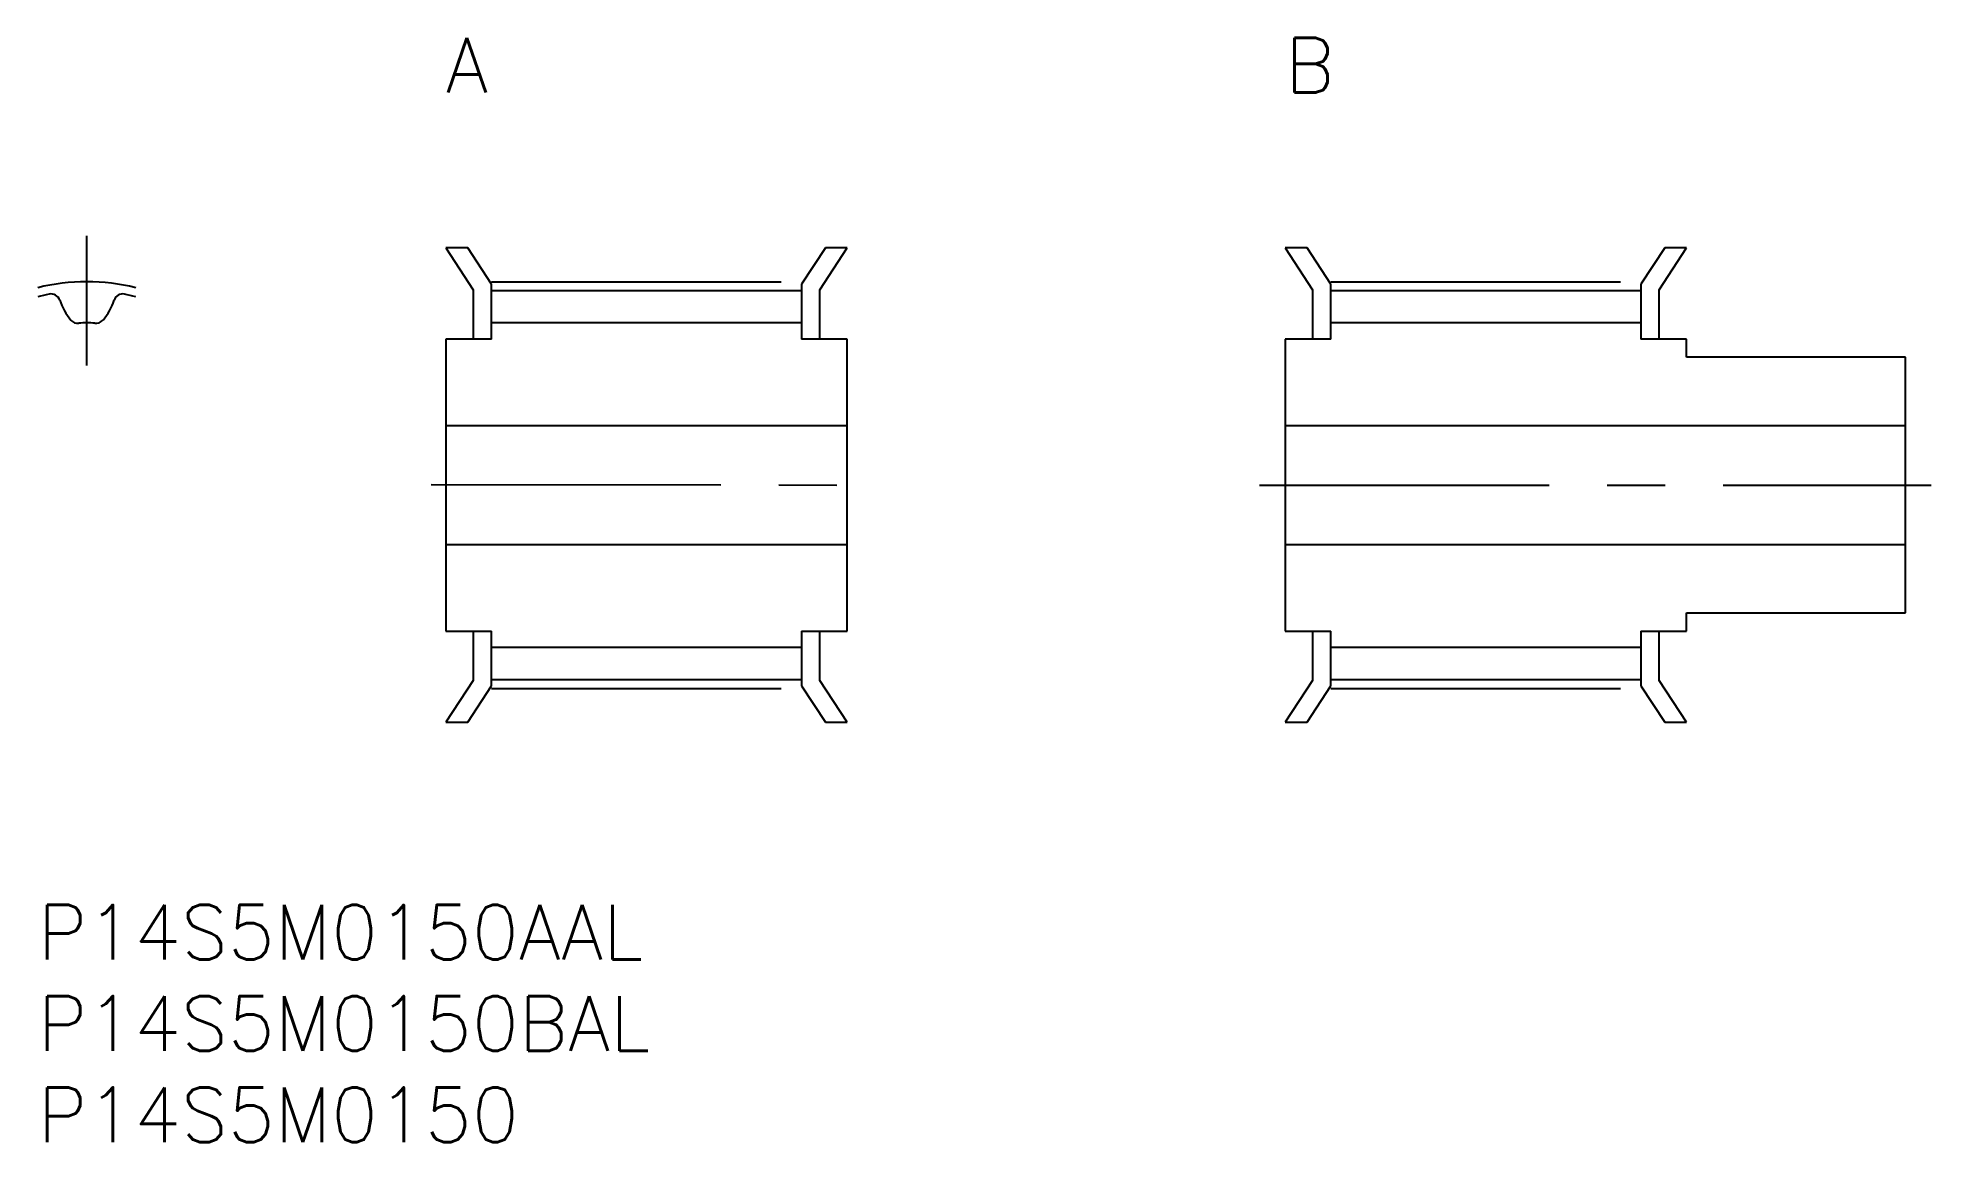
# Model space of a CAD drawing. Extents: x 0 to 104, y -13 to 48.
import ezdxf

# ---------------------------------------------------------------- set-up
doc = ezdxf.new("R2010")
doc.units = 0
doc.header["$LTSCALE"] = 0.5
doc.linetypes.add('CENTER', pattern=[50.8, 31.75, -6.35, 6.35, -6.35])
for name, color, linetype in [('MSM_CENTER', 1, 'CENTER'), ('MSM_CONTINUOUS', 7, 'CONTINUOUS'), ('MSM_PART_NUMBER', 7, 'CONTINUOUS')]:
    doc.layers.add(name, color=color, linetype=linetype)
doc.styles.get("Standard").update_dxf_attribs({"font": 'txt.shx', "height": 1, "bigfont": 'bigfont.shx'})

# ---------------------------------------------------------------- blocks, each defined once
blk = doc.blocks.new('*U35')
at = {"layer": 'MSM_PART_NUMBER'}
blk.add_text('P14S5M0150AAL', height=3, dxfattribs=at).set_placement((0, -3))
blk = doc.blocks.new('*U36')
at = {"layer": 'MSM_PART_NUMBER'}
blk.add_text('P14S5M0150BAL', height=3, dxfattribs=at).set_placement((0, -8))
blk = doc.blocks.new('*U37')
at = {"layer": 'MSM_PART_NUMBER'}
blk.add_text('P14S5M0150', height=3, dxfattribs=at).set_placement((0, -13))
blk = doc.blocks.new('*U38')
at = {"layer": 'MSM_PART_NUMBER'}
blk.add_text('A', height=3, dxfattribs=at).set_placement((22.36, 44.5))
blk = doc.blocks.new('*U39')
at = {"layer": 'MSM_PART_NUMBER'}
blk.add_text('B', height=3, dxfattribs=at).set_placement((68.36, 44.5))

msp = doc.modelspace()

# ---------------------------------------------------------------- linework, layer by layer
at = {"layer": 'MSM_CENTER'}
for p, q in [((2.68, 29.55), (2.68, 36.65)), ((24.86, 34.14), (41.86, 34.14)), ((70.86, 34.14), (87.86, 34.14)), ((21.56, 23.03), (45.16, 23)), ((66.96, 23), (103.76, 23)), ((24.86, 11.86), (41.86, 11.86)), ((70.86, 11.86), (87.86, 11.86))]:
    msp.add_line(p, q, dxfattribs=at)
msp.add_arc((2.68, 23), 11.14, 76.0701, 103.9299, dxfattribs=at)
at = {"layer": 'MSM_CONTINUOUS'}
for p, q in [((23.56, 36), (22.36, 36)), ((22.36, 36), (23.86, 33.7)), ((24.86, 34), (23.56, 36)), ((43.17, 36), (41.86, 34)), ((42.86, 33.7), (44.36, 36)), ((44.36, 36), (43.17, 36)), ((69.56, 36), (68.36, 36)), ((68.36, 36), (69.86, 33.7)), ((70.86, 34), (69.56, 36)), ((89.17, 36), (87.86, 34)), ((88.86, 33.7), (90.36, 36)), ((90.36, 36), (89.17, 36)), ((23.86, 33.7), (23.86, 31)), ((24.86, 31), (24.86, 34)), ((24.86, 33.66), (41.86, 33.66)), ((41.86, 34), (41.86, 31)), ((42.86, 31), (42.86, 33.7)), ((69.86, 33.7), (69.86, 31)), ((70.86, 31), (70.86, 34)), ((70.86, 33.66), (87.86, 33.66)), ((87.86, 34), (87.86, 31)), ((88.86, 31), (88.86, 33.7)), ((41.86, 31.89), (24.86, 31.89)), ((87.86, 31.89), (70.86, 31.89)), ((22.36, 31), (22.36, 15)), ((24.86, 31), (22.36, 31)), ((44.36, 31), (41.86, 31)), ((44.36, 15), (44.36, 31)), ((68.36, 31), (68.36, 15)), ((70.86, 31), (68.36, 31)), ((90.36, 31), (87.86, 31)), ((90.36, 30), (90.36, 31)), ((102.36, 30), (90.36, 30)), ((102.36, 16), (102.36, 30)), ((44.36, 26.25), (22.36, 26.25)), ((102.36, 26.25), (68.36, 26.25)), ((22.36, 19.75), (44.36, 19.75)), ((68.36, 19.75), (102.36, 19.75)), ((90.36, 15), (90.36, 16)), ((90.36, 16), (102.36, 16)), ((22.36, 15), (24.86, 15)), ((23.86, 15), (23.86, 12.3)), ((24.86, 12), (24.86, 15)), ((41.86, 15), (41.86, 12)), ((41.86, 15), (44.36, 15)), ((42.86, 12.3), (42.86, 15)), ((68.36, 15), (70.86, 15)), ((69.86, 15), (69.86, 12.3)), ((70.86, 12), (70.86, 15)), ((87.86, 15), (87.86, 12)), ((87.86, 15), (90.36, 15)), ((88.86, 12.3), (88.86, 15)), ((24.86, 14.11), (41.86, 14.11)), ((70.86, 14.11), (87.86, 14.11)), ((23.86, 12.3), (22.36, 10)), ((23.56, 10), (24.86, 12)), ((24.86, 12.34), (41.86, 12.34)), ((41.86, 12), (43.17, 10)), ((44.36, 10), (42.86, 12.3)), ((69.86, 12.3), (68.36, 10)), ((69.56, 10), (70.86, 12)), ((70.86, 12.34), (87.86, 12.34)), ((87.86, 12), (89.17, 10)), ((90.36, 10), (88.86, 12.3)), ((22.36, 10), (23.56, 10)), ((43.17, 10), (44.36, 10)), ((68.36, 10), (69.56, 10)), ((89.17, 10), (90.36, 10))]:
    msp.add_line(p, q, dxfattribs=at)
for centre, radius, start, end in [((2.68, 23), 10.66, 101.1436, 104.5707), ((0.72, 32.97), 0.5, 18.0801, 101.1436), ((4.65, 32.97), 0.5, 78.8564, 161.9199), ((2.68, 23), 10.66, 75.4293, 78.8564), ((4.31, 34.14), 3.27, 198.0801, 219.991), ((1.06, 34.14), 3.28, 320.009, 341.9199), ((2.18, 32.36), 0.5, 219.991, 277.6274), ((2.68, 28.62), 3.27, 82.3726, 97.6274), ((3.18, 32.36), 0.5, 262.3726, 320.009)]:
    msp.add_arc(centre, radius, start, end, dxfattribs=at)

# ---------------------------------------------------------------- block references
for name in ['*U38', '*U39', '*U35', '*U36', '*U37']:
    msp.add_blockref(name, (0, 0), dxfattribs=at)

doc.saveas('drawing.dxf')
